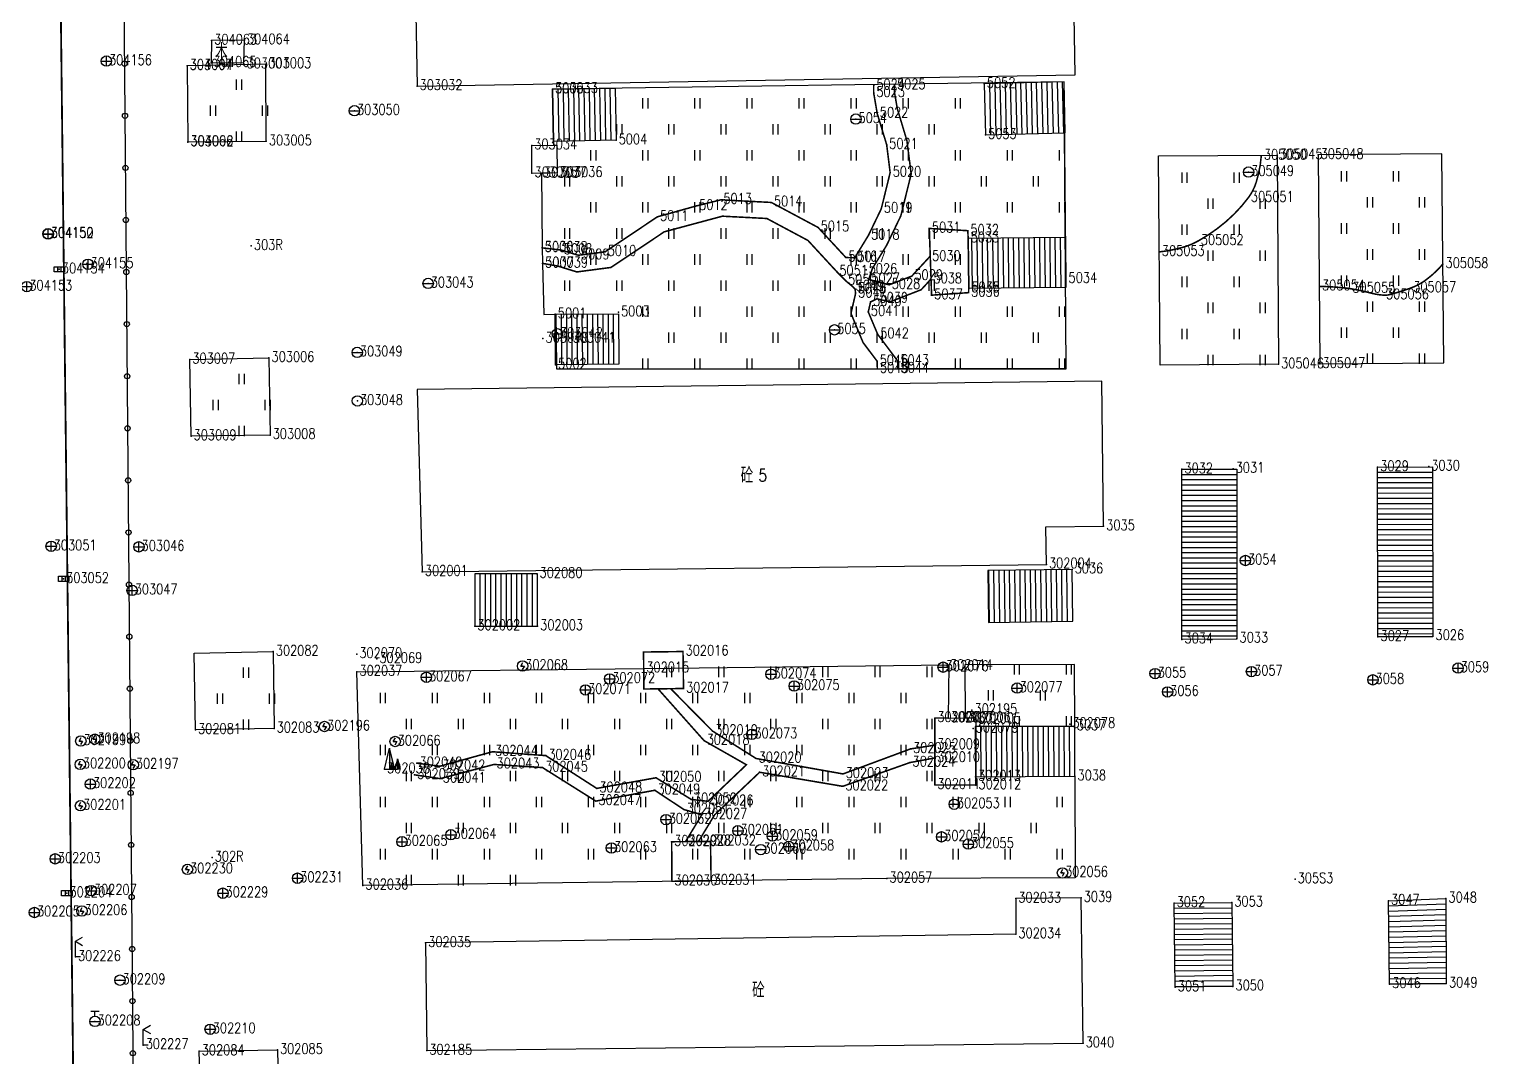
# Model space of a CAD drawing. Extents: x 871 to 1485, y 1110 to 1494.
# Drawn here: x 1214 to 1354.1, y 1285.9 to 1384.6 of the extents above; entities that cross this region are included whole.
import ezdxf
from ezdxf.enums import TextEntityAlignment as Align

# ---------------------------------------------------------------- set-up
doc = ezdxf.new("R2010")
doc.units = 0
doc.header["$LTSCALE"] = 0.5
doc.header["$PDSIZE"] = 0.2
doc.linetypes.add('X3', pattern=[5, 4, -1])
doc.layers.get('0').update_dxf_attribs({"linetype": 'CONTINUOUS'})
doc.layers.add('ASSIST', color=7, linetype='CONTINUOUS', plot=False)
for name, color, linetype in [('DLDW', 11, 'CONTINUOUS'), ('DLSS', 4, 'CONTINUOUS'), ('GXYZ', 2, 'CONTINUOUS'), ('JMD', 6, 'CONTINUOUS'), ('ZBTZ', 3, 'CONTINUOUS'), ('ZDH', 1, 'CONTINUOUS')]:
    doc.layers.add(name, color=color, linetype=linetype)
doc.styles.add('HZ', font='rs.shx', dxfattribs={"width": 0.8, "bigfont": 'hztxt.shx'})
doc.linetypes.add('1161', pattern='A,0,[149,AAA.SHX,S=0.15,R=0,X=0,Y=0],-1.6', length=1.6)

# ---------------------------------------------------------------- blocks, each defined once
blk = doc.blocks.new('gc052')
for p, q in [((0, 3), (1.39, 3.8)), ((0, 3), (1.39, 2.2)), ((0, 0), (0, 3)), ((1, 0), (0, 0))]:
    blk.add_line(p, q)
blk = doc.blocks.new('*U25')
at = {"linetype": 'Continuous'}
for points in [[(1.33, 1.33), (2, 0), (1, 4)], [(1.33, 1.33), (1, 4), (1, 0)], [(1.33, 1.33), (1, 0), (2, 0)]]:
    blk.add_solid(points, dxfattribs=at)
blk = doc.blocks.new('*U24')
at = {"linetype": 'Continuous'}
for points in [[(2.67, 0.67), (2.5, 2), (2.5, 0)], [(2.67, 0.67), (3, 0), (2.5, 2)], [(2.67, 0.67), (2.5, 0), (3, 0)]]:
    blk.add_solid(points, dxfattribs=at)
blk = doc.blocks.new('gc021')
for p, q in [((2, 0), (1, 4)), ((1, 4), (1, 0)), ((1, 0), (2, 0)), ((2.5, 0), (2.5, 2)), ((2.5, 2), (3, 0)), ((3, 0), (2.5, 0))]:
    blk.add_line(p, q)
for points in [[(0, 0), (1, 4)], [(1, 4), (1, 0), (2, 0)], [(0, 0), (1, 0)], [(2.5, 2), (2, 0), (2.5, 0)]]:
    blk.add_lwpolyline(points)
at = {"linetype": 'Continuous'}
for name in ['*U25', '*U24']:
    blk.add_blockref(name, (0, 0), dxfattribs=at)
blk = doc.blocks.new('gc133')
for p, q in [((-1, 0), (1, 0)), ((-0.8, 2), (0.8, 2)), ((0, 1), (0, 2))]:
    blk.add_line(p, q)
blk.add_circle((0, 0), 1)
blk = doc.blocks.new('gc042')
blk.add_line((-1, 0), (1, 0))
blk.add_circle((0, 0), 1)
blk = doc.blocks.new('gc041')
for p, q in [((-1, 0.5), (1, 0.5)), ((-1, -0.5), (-1, 0.5)), ((-0.33, 0.5), (-0.33, -0.5)), ((0.33, 0.5), (0.33, -0.5)), ((1, 0.5), (1, -0.5)), ((1, -0.5), (-1, -0.5))]:
    blk.add_line(p, q)
blk = doc.blocks.new('gc043')
for p, q in [((-1, 0), (1, 0)), ((0, -1), (0, 1))]:
    blk.add_line(p, q)
blk.add_circle((0, 0), 1)
blk = doc.blocks.new('gc050')
for p, q in [((-0.35, 0), (0.05, 0.69)), ((-0.35, 0), (0.35, 0)), ((0.35, 0), (-0.06, -0.69))]:
    blk.add_line(p, q)
blk.add_circle((0, 0), 1)
blk = doc.blocks.new('gc188')
blk.add_circle((0, 0), 1)
blk = doc.blocks.new('gc170')
at = {"linetype": 'Continuous'}
blk.add_circle((0, 0), 0.5, dxfattribs=at)
blk = doc.blocks.new('gc323')
at = {"flags": 128}
for points in [[(-0.5, 0), (-0.5, 2)], [(0.5, 0), (0.5, 2)]]:
    blk.add_lwpolyline(points, dxfattribs=at)

msp = doc.modelspace()

# ---------------------------------------------------------------- linework, layer by layer
at = {"linetype": 'Continuous'}
for p, q in [((1263.3, 1363.59, 10.44), (1263.34, 1362.08, 10.45)), ((1313.62, 1351.97), (1297.46, 1351.97))]:
    msp.add_line(p, q, dxfattribs=at)
at = {"linetype": 'Continuous', "elevation": 10.68, "flags": 128}
msp.add_lwpolyline([(1313.62, 1359.79), (1313.41, 1379.5)], dxfattribs=at)
at = {"linetype": 'Continuous', "flags": 128}
for points, elevation in [([(1264.73, 1370.76), (1263.21, 1370.72), (1262.32, 1370.73), (1262.29, 1373.41), (1264.7, 1373.44)], 10.43), ([(1304.94, 1312), (1301, 1312.02), (1300.99, 1318.43), (1304.93, 1318.44)], 10.54)]:
    msp.add_lwpolyline(points, close=True, dxfattribs=dict(at, elevation=elevation))
at = {"layer": 'ASSIST', "linetype": 'Continuous'}
msp.add_line((1223.11, 1391.25, 10.41), (1224.61, 1215, 9.19), dxfattribs=at)
at = {"layer": 'ASSIST', "linetype": 'Continuous', "flags": 128}
for points in [[(1264.29, 1378.8), (1270.3, 1378.9), (1270.39, 1373.9), (1264.38, 1373.77)], [(1313.41, 1379.5), (1305.75, 1379.32), (1305.87, 1374.41), (1313.53, 1374.6)], [(1304.26, 1359.69), (1313.62, 1359.79), (1313.57, 1364.58), (1304.2, 1364.48)], [(1264.55, 1357.19), (1270.62, 1357.24), (1270.66, 1352.39), (1264.58, 1352.35)], [(1324.73, 1325.99), (1324.72, 1342.32), (1329.99, 1342.32), (1330.01, 1326)], [(1343.55, 1326.22), (1343.52, 1342.53), (1348.8, 1342.54), (1348.83, 1326.23)], [(1256.83, 1327.25), (1262.86, 1327.25), (1262.86, 1332.27), (1256.83, 1332.27)], [(1304.9, 1312.8), (1314.45, 1312.84), (1314.43, 1317.65), (1304.88, 1317.61)], [(1324.08, 1292.6), (1323.97, 1300.67), (1329.51, 1300.72), (1329.62, 1292.67)], [(1344.67, 1292.89), (1344.56, 1300.9), (1350.07, 1301.11), (1350.11, 1292.94)]]:
    msp.add_lwpolyline(points, close=True, dxfattribs=at)
at = {"layer": 'ASSIST', "linetype": 'Continuous', "elevation": 14.31, "flags": 128}
msp.add_lwpolyline([(1306.16, 1327.62), (1314.24, 1327.72), (1314.18, 1332.7), (1306.1, 1332.61)], close=True, dxfattribs=at)
at = {"layer": 'DLSS', "linetype": 'Continuous', "const_width": 0.175, "elevation": 10.24, "flags": 128}
msp.add_lwpolyline([(1334.91, 1208.64), (1333.13, 1205.64), (1231.83, 1204.43), (1225.12, 1206.48), (1221.87, 1209.53), (1220, 1212.53), (1219.11, 1216.6), (1219.04, 1217.81), (1216.91, 1400.79)], dxfattribs=at)
at = {"layer": 'DLSS', "linetype": 'X3', "const_width": 0.15, "flags": 128}
for points, elevation in [([(1263.3, 1363.57), (1265.13, 1363.36), (1266.77, 1362.86), (1269.34, 1363.19), (1274.36, 1366.55), (1278.12, 1367.6), (1280.45, 1368.18), (1285.3, 1367.93), (1289.79, 1365.53), (1292.46, 1362.64), (1293.31, 1362.62), (1294.62, 1364.76), (1295.86, 1367.32), (1296.71, 1370.79), (1296.38, 1373.46), (1295.47, 1376.47), (1295.13, 1378.44), (1295.13, 1379.16)], 10.46), ([(1300.62, 1360.56), (1299.69, 1359.55), (1296.7, 1358.39), (1295.44, 1358.68), (1294.83, 1358.38), (1294.61, 1357.42), (1295.51, 1355.28), (1297.45, 1352.69), (1297.46, 1351.97)], 10.46), ([(1251.05, 1312.98), (1253.51, 1312.62), (1258.67, 1313.98), (1263.33, 1313.68), (1268.45, 1310.46), (1274.11, 1311.5), (1276.91, 1309.65), (1278.63, 1309.15), (1277.07, 1306.59)], 10.48)]:
    msp.add_lwpolyline(points, dxfattribs=dict(at, elevation=elevation))
at = {"layer": 'DLSS', "linetype": 'X3', "flags": 128}
for points in [[(1297.12, 1379.14, 0.15, 0.15, 0), (1297.11, 1378.6, 0.15, 0.15, 0), (1297.4, 1376.92, 0.15, 0.15, 0), (1298.32, 1373.87, 0.15, 0.15, 0), (1298.73, 1370.67, 0.15, 0.15, 0), (1297.74, 1366.65, 0.15, 0.15, 0), (1296.37, 1363.81, 0.15, 0.15, 0), (1295, 1361.58, 0.15, 0.15, 0), (1294.66, 1360.54, 0.15, 0.15, 0), (1296.61, 1360.02, 0.15, 0.15, 0), (1298.79, 1360.86, 0.15, 0.15, 0), (1300.49, 1362.7, 0, 0, 0)], [(1295.48, 1351.95, 0.15, 0.15, 0), (1295.46, 1352.69, 0.15, 0.15, 0), (1294.11, 1354.48, 0.15, 0.15, 0), (1292.95, 1357.28, 0.15, 0.15, 0), (1293.39, 1359.18, 0.15, 0.15, 0), (1293.35, 1359.61, 0.15, 0.15, 0), (1293.14, 1359.83, 0.15, 0.15, 0), (1292.42, 1360.43, 0.15, 0.15, 0), (1291.58, 1361.29, 0.15, 0.15, 0), (1291.31, 1361.58, 0.15, 0.15, 0), (1288.82, 1364.28, 0.15, 0.15, 0), (1284.87, 1366.39, 0.15, 0.15, 0), (1280.6, 1366.61, 0.15, 0.15, 0), (1275.02, 1365.11, 0.15, 0.15, 0), (1269.9, 1361.69, 0.15, 0.15, 0), (1266.63, 1361.26, 0.15, 0.15, 0), (1264.81, 1361.82, 0.15, 0.15, 0), (1263.34, 1362.08, 0, 0, 0)], [(1251.27, 1314.1, 0.15, 0.15, 0), (1253.48, 1313.81, 0.15, 0.15, 0), (1258.52, 1315.2, 0.15, 0.15, 0), (1263.64, 1314.83, 0.15, 0.15, 0), (1268.54, 1311.68, 0.15, 0.15, 0), (1274.23, 1312.7, 0.15, 0.15, 0), (1277.62, 1310.62, 0.15, 0.15, 0), (1279.22, 1310.44, 0.15, 0.15, 0), (1282.91, 1313.95, 0.15, 0.15, 0), (1278.84, 1316.27, 0.15, 0.15, 0), (1274.42, 1321.24, 0, 0, 0)], [(1275.64, 1321.25, 0.15, 0.15, 0), (1279.65, 1317.19, 0.15, 0.15, 0), (1283.84, 1314.55, 0.15, 0.15, 0), (1292.19, 1313.07, 0.15, 0.15, 0), (1298.66, 1315.47, 0.15, 0.15, 0), (1300.98, 1315.83, 0, 0, 0)], [(1278.31, 1306.59, 0.15, 0.15, 0), (1279.86, 1309.15, 0.15, 0.15, 0), (1284.18, 1313.23, 0.15, 0.15, 0), (1292.16, 1311.88, 0.15, 0.15, 0), (1298.61, 1314.16, 0.15, 0.15, 0), (1300.98, 1314.6, 0, 0, 0)]]:
    msp.add_lwpolyline(points, format="xyseb", dxfattribs=at)
at = {"layer": 'DLSS', "linetype": 'X3', "const_width": 0.15, "flags": 128}
for points in [[(1322.55, 1363.18, 0.041507), (1324.8, 1363.62, 0.059042), (1326.29, 1364.23, 0.050806), (1328.98, 1366.11, 0.053804), (1331.1, 1368.38, 0.085682), (1331.86, 1369.87, 0.055451), (1332.35, 1372.42)], [(1337.93, 1359.87, -0.014146), (1339.65, 1359.79, -0.02019), (1340.85, 1359.66, -0.027398), (1342.91, 1359.22, 0.048795), (1344.08, 1359.03, 0.081388), (1344.66, 1359.08, 0.022131), (1346.69, 1359.71, 0.074185), (1348.18, 1360.51, 0.056851), (1349.79, 1362.02)]]:
    msp.add_lwpolyline(points, format="xyb", dxfattribs=at)
for points, elevation in [([(1300.69, 1359.03), (1300.47, 1365.43), (1304.17, 1365.22), (1304.2, 1364.48), (1304.26, 1359.69), (1304.24, 1359.27)], 10.59), ([(1276.82, 1324.82), (1276.87, 1321.27), (1273.07, 1321.22), (1273.03, 1324.77)], 10.33), ([(1279.46, 1306.59), (1279.52, 1302.82), (1275.76, 1302.76), (1275.73, 1306.56)], 10.31)]:
    msp.add_lwpolyline(points, close=True, dxfattribs=dict(at, elevation=elevation))
at = {"layer": 'JMD', "linetype": 'Continuous'}
for p, q in [((1264.29, 1378.8), (1270.3, 1378.9)), ((1264.3, 1378.8), (1264.39, 1373.77)), ((1264.8, 1378.8), (1264.89, 1373.78)), ((1265.3, 1378.81), (1265.39, 1373.79)), ((1265.8, 1378.82), (1265.89, 1373.8)), ((1266.3, 1378.83), (1266.39, 1373.81)), ((1266.8, 1378.84), (1266.89, 1373.82)), ((1267.3, 1378.85), (1267.39, 1373.84)), ((1267.8, 1378.86), (1267.89, 1373.85)), ((1268.3, 1378.86), (1268.39, 1373.86)), ((1268.8, 1378.87), (1268.89, 1373.87)), ((1269.3, 1378.88), (1269.39, 1373.88)), ((1269.8, 1378.89), (1269.89, 1373.89)), ((1270.3, 1378.9), (1270.39, 1373.9)), ((1313.41, 1379.5), (1305.75, 1379.32)), ((1305.75, 1379.32), (1305.87, 1374.41)), ((1306.25, 1379.33), (1306.36, 1374.43)), ((1306.75, 1379.34), (1306.86, 1374.44)), ((1307.25, 1379.35), (1307.36, 1374.45)), ((1307.75, 1379.37), (1307.86, 1374.46)), ((1308.25, 1379.38), (1308.36, 1374.47)), ((1308.75, 1379.39), (1308.86, 1374.49)), ((1309.24, 1379.4), (1309.36, 1374.5)), ((1309.74, 1379.41), (1309.86, 1374.51)), ((1310.24, 1379.43), (1310.36, 1374.52)), ((1310.74, 1379.44), (1310.86, 1374.53)), ((1311.24, 1379.45), (1311.36, 1374.55)), ((1311.74, 1379.46), (1311.86, 1374.56)), ((1312.24, 1379.47), (1312.36, 1374.57)), ((1312.74, 1379.49), (1312.86, 1374.58)), ((1313.24, 1379.5), (1313.36, 1374.59)), ((1305.87, 1374.41), (1313.53, 1374.6)), ((1270.39, 1373.9), (1264.38, 1373.77)), ((1313.57, 1364.58), (1304.2, 1364.48)), ((1304.62, 1359.69), (1304.57, 1364.49)), ((1305.12, 1359.7), (1305.07, 1364.49)), ((1305.62, 1359.71), (1305.57, 1364.5)), ((1306.12, 1359.71), (1306.07, 1364.5)), ((1306.62, 1359.72), (1306.57, 1364.51)), ((1307.12, 1359.72), (1307.07, 1364.51)), ((1307.62, 1359.73), (1307.57, 1364.52)), ((1308.12, 1359.73), (1308.07, 1364.52)), ((1308.62, 1359.74), (1308.57, 1364.53)), ((1309.12, 1359.74), (1309.07, 1364.53)), ((1309.62, 1359.75), (1309.57, 1364.54)), ((1310.12, 1359.75), (1310.07, 1364.55)), ((1310.62, 1359.76), (1310.57, 1364.55)), ((1311.12, 1359.76), (1311.07, 1364.56)), ((1311.62, 1359.77), (1311.57, 1364.56)), ((1312.12, 1359.77), (1312.07, 1364.57)), ((1312.62, 1359.78), (1312.57, 1364.57)), ((1313.12, 1359.79), (1313.07, 1364.58)), ((1313.62, 1359.79), (1313.57, 1364.58)), ((1304.26, 1359.69), (1313.62, 1359.79)), ((1264.55, 1357.19), (1270.62, 1357.24)), ((1264.62, 1357.19), (1264.66, 1352.35)), ((1265.12, 1357.2), (1265.16, 1352.35)), ((1265.62, 1357.2), (1265.66, 1352.36)), ((1266.12, 1357.2), (1266.16, 1352.36)), ((1266.62, 1357.21), (1266.66, 1352.36)), ((1267.12, 1357.21), (1267.16, 1352.37)), ((1267.62, 1357.22), (1267.66, 1352.37)), ((1268.12, 1357.22), (1268.16, 1352.37)), ((1268.62, 1357.22), (1268.66, 1352.38)), ((1269.12, 1357.23), (1269.16, 1352.38)), ((1269.62, 1357.23), (1269.66, 1352.39)), ((1270.12, 1357.23), (1270.16, 1352.39)), ((1270.62, 1357.24), (1270.66, 1352.39)), ((1270.66, 1352.39), (1264.58, 1352.35)), ((1324.73, 1325.99), (1324.72, 1342.32)), ((1324.72, 1342.32), (1329.99, 1342.32)), ((1324.72, 1341.82), (1329.99, 1341.82)), ((1329.99, 1342.32), (1330.01, 1326)), ((1343.52, 1342.53), (1348.8, 1342.54)), ((1343.55, 1326.22), (1343.52, 1342.53)), ((1343.52, 1342.03), (1348.8, 1342.04)), ((1348.8, 1342.54), (1348.83, 1326.23)), ((1324.72, 1341.32), (1329.99, 1341.32)), ((1324.72, 1340.82), (1329.99, 1340.82)), ((1343.52, 1341.53), (1348.8, 1341.54)), ((1343.52, 1341.03), (1348.8, 1341.04)), ((1343.52, 1340.53), (1348.8, 1340.54)), ((1324.72, 1340.32), (1329.99, 1340.32)), ((1324.72, 1339.82), (1329.99, 1339.82)), ((1324.72, 1339.32), (1329.99, 1339.32)), ((1343.53, 1340.03), (1348.8, 1340.04)), ((1343.53, 1339.53), (1348.8, 1339.54)), ((1343.53, 1339.03), (1348.8, 1339.04)), ((1324.72, 1338.82), (1329.99, 1338.82)), ((1324.72, 1338.32), (1329.99, 1338.32)), ((1324.72, 1337.82), (1329.99, 1337.82)), ((1343.53, 1338.53), (1348.8, 1338.54)), ((1343.53, 1338.03), (1348.81, 1338.04)), ((1324.72, 1337.32), (1329.99, 1337.32)), ((1324.72, 1336.82), (1329.99, 1336.82)), ((1324.72, 1336.32), (1329.99, 1336.32)), ((1343.53, 1337.53), (1348.81, 1337.54)), ((1343.53, 1337.03), (1348.81, 1337.04)), ((1343.53, 1336.53), (1348.81, 1336.54)), ((1324.72, 1335.82), (1330, 1335.82)), ((1324.72, 1335.32), (1330, 1335.32)), ((1324.72, 1334.82), (1330, 1334.82)), ((1343.53, 1336.03), (1348.81, 1336.04)), ((1343.53, 1335.53), (1348.81, 1335.54)), ((1343.53, 1335.03), (1348.81, 1335.04)), ((1324.72, 1334.32), (1330, 1334.32)), ((1324.72, 1333.82), (1330, 1333.82)), ((1343.54, 1334.53), (1348.81, 1334.54)), ((1343.54, 1334.03), (1348.81, 1334.04)), ((1343.54, 1333.53), (1348.81, 1333.54)), ((1262.86, 1332.27), (1256.83, 1332.27)), ((1256.86, 1327.25), (1256.86, 1332.27)), ((1257.36, 1327.25), (1257.36, 1332.27)), ((1257.86, 1327.25), (1257.86, 1332.27)), ((1258.36, 1327.25), (1258.36, 1332.27)), ((1258.86, 1327.25), (1258.86, 1332.27)), ((1259.36, 1327.25), (1259.36, 1332.27)), ((1259.86, 1327.25), (1259.86, 1332.27)), ((1260.36, 1327.25), (1260.36, 1332.27)), ((1260.86, 1327.25), (1260.86, 1332.27)), ((1261.36, 1327.25), (1261.36, 1332.27)), ((1261.86, 1327.25), (1261.86, 1332.27)), ((1262.36, 1327.25), (1262.36, 1332.27)), ((1262.86, 1327.25), (1262.86, 1332.27)), ((1314.18, 1332.7), (1306.1, 1332.61)), ((1306.24, 1327.62), (1306.18, 1332.61)), ((1306.74, 1327.63), (1306.68, 1332.61)), ((1307.24, 1327.63), (1307.18, 1332.62)), ((1307.74, 1327.64), (1307.68, 1332.62)), ((1308.24, 1327.64), (1308.18, 1332.63)), ((1308.74, 1327.65), (1308.68, 1332.64)), ((1309.24, 1327.66), (1309.18, 1332.64)), ((1309.74, 1327.66), (1309.68, 1332.65)), ((1310.24, 1327.67), (1310.18, 1332.65)), ((1310.74, 1327.67), (1310.68, 1332.66)), ((1311.24, 1327.68), (1311.18, 1332.67)), ((1311.74, 1327.69), (1311.68, 1332.67)), ((1312.24, 1327.69), (1312.18, 1332.68)), ((1312.74, 1327.7), (1312.68, 1332.68)), ((1313.24, 1327.7), (1313.18, 1332.69)), ((1313.74, 1327.71), (1313.68, 1332.7)), ((1314.24, 1327.72), (1314.18, 1332.7)), ((1324.72, 1333.32), (1330, 1333.32)), ((1324.73, 1332.82), (1330, 1332.82)), ((1324.73, 1332.32), (1330, 1332.32)), ((1343.54, 1333.03), (1348.81, 1333.04)), ((1343.54, 1332.53), (1348.81, 1332.54)), ((1343.54, 1332.03), (1348.82, 1332.04)), ((1324.73, 1331.82), (1330, 1331.82)), ((1324.73, 1331.32), (1330, 1331.32)), ((1324.73, 1330.82), (1330, 1330.82)), ((1343.54, 1331.53), (1348.82, 1331.54)), ((1343.54, 1331.03), (1348.82, 1331.04)), ((1324.73, 1330.32), (1330, 1330.32)), ((1324.73, 1329.82), (1330, 1329.82)), ((1324.73, 1329.32), (1330, 1329.32)), ((1343.54, 1330.53), (1348.82, 1330.54)), ((1343.54, 1330.03), (1348.82, 1330.04)), ((1343.54, 1329.53), (1348.82, 1329.54)), ((1324.73, 1328.82), (1330, 1328.82)), ((1324.73, 1328.32), (1330, 1328.32)), ((1324.73, 1327.82), (1330, 1327.82)), ((1343.55, 1329.03), (1348.82, 1329.04)), ((1343.55, 1328.53), (1348.82, 1328.54)), ((1343.55, 1328.03), (1348.82, 1328.04)), ((1256.83, 1327.25), (1262.86, 1327.25)), ((1306.16, 1327.62), (1314.24, 1327.72)), ((1324.73, 1327.32), (1330, 1327.32)), ((1324.73, 1326.82), (1330, 1326.82)), ((1343.55, 1327.53), (1348.82, 1327.54)), ((1343.55, 1327.03), (1348.82, 1327.04)), ((1343.55, 1326.53), (1348.83, 1326.54)), ((1324.73, 1326.32), (1330, 1326.32)), ((1314.43, 1317.65), (1304.88, 1317.61)), ((1304.95, 1312.8), (1304.93, 1317.61)), ((1305.45, 1312.8), (1305.43, 1317.62)), ((1305.95, 1312.81), (1305.93, 1317.62)), ((1306.45, 1312.81), (1306.43, 1317.62)), ((1306.95, 1312.81), (1306.93, 1317.62)), ((1307.45, 1312.81), (1307.43, 1317.62)), ((1307.95, 1312.81), (1307.93, 1317.63)), ((1308.45, 1312.82), (1308.43, 1317.63)), ((1308.95, 1312.82), (1308.93, 1317.63)), ((1309.45, 1312.82), (1309.43, 1317.63)), ((1309.95, 1312.82), (1309.93, 1317.63)), ((1310.45, 1312.82), (1310.43, 1317.64)), ((1310.95, 1312.83), (1310.93, 1317.64)), ((1311.45, 1312.83), (1311.43, 1317.64)), ((1311.95, 1312.83), (1311.93, 1317.64)), ((1312.45, 1312.83), (1312.43, 1317.64)), ((1312.95, 1312.83), (1312.93, 1317.65)), ((1313.45, 1312.84), (1313.43, 1317.65)), ((1313.95, 1312.84), (1313.93, 1317.65)), ((1314.45, 1312.84), (1314.43, 1317.65)), ((1304.9, 1312.8), (1314.45, 1312.84)), ((1323.97, 1300.67), (1329.51, 1300.72)), ((1324.08, 1292.6), (1323.97, 1300.67)), ((1323.98, 1300.17), (1329.51, 1300.22)), ((1329.51, 1300.72), (1329.62, 1292.67)), ((1344.56, 1300.9), (1350.07, 1301.11)), ((1344.67, 1292.89), (1344.56, 1300.9)), ((1344.57, 1300.4), (1350.08, 1300.6)), ((1344.57, 1299.9), (1350.08, 1300.09)), ((1350.07, 1301.11), (1350.11, 1292.94)), ((1323.99, 1299.67), (1329.52, 1299.72)), ((1324, 1299.17), (1329.53, 1299.22)), ((1324, 1298.67), (1329.54, 1298.72)), ((1344.58, 1299.4), (1350.08, 1299.58)), ((1344.59, 1298.9), (1350.08, 1299.07)), ((1344.6, 1298.4), (1350.09, 1298.56)), ((1324.01, 1298.17), (1329.54, 1298.23)), ((1324.02, 1297.67), (1329.55, 1297.73)), ((1324.02, 1297.17), (1329.56, 1297.23)), ((1344.6, 1297.9), (1350.09, 1298.05)), ((1344.61, 1297.4), (1350.09, 1297.54)), ((1344.62, 1296.9), (1350.09, 1297.03)), ((1324.03, 1296.67), (1329.56, 1296.73)), ((1324.04, 1296.17), (1329.57, 1296.23)), ((1324.04, 1295.67), (1329.58, 1295.73)), ((1344.62, 1296.4), (1350.1, 1296.52)), ((1344.63, 1295.9), (1350.1, 1296.01)), ((1324.05, 1295.17), (1329.58, 1295.23)), ((1324.06, 1294.67), (1329.59, 1294.73)), ((1324.06, 1294.17), (1329.6, 1294.24)), ((1344.64, 1295.4), (1350.1, 1295.5)), ((1344.65, 1294.9), (1350.1, 1294.99)), ((1344.65, 1294.4), (1350.11, 1294.48)), ((1324.07, 1293.67), (1329.6, 1293.74)), ((1324.08, 1293.17), (1329.61, 1293.24)), ((1344.66, 1293.9), (1350.11, 1293.97)), ((1344.67, 1293.4), (1350.11, 1293.46)), ((1344.67, 1292.9), (1350.11, 1292.95)), ((1324.08, 1292.67), (1329.62, 1292.74))]:
    msp.add_line(p, q, dxfattribs=at)
at = {"layer": 'JMD', "linetype": 'Continuous', "flags": 128}
for points, elevation in [([(1314.19, 1397.22), (1250.99, 1396.48), (1251.28, 1379.1), (1314.48, 1380.17)], 14.32), ([(1251.79, 1332.47), (1311.71, 1333.19), (1311.67, 1336.78), (1317.21, 1336.85), (1317.04, 1350.76), (1251.28, 1349.97)], 10.73), ([(1252.11, 1296.85), (1252.21, 1286.51), (1315.23, 1287.22), (1315.05, 1301.18), (1308.77, 1301.11), (1308.78, 1297.68)], 10.68)]:
    msp.add_lwpolyline(points, close=True, dxfattribs=dict(at, elevation=elevation))
msp.add_lwpolyline([(1234.7, 1383.5), (1231.56, 1383.47), (1231.5, 1381.34), (1234.64, 1381.37)], close=True, dxfattribs=at)
at = {"layer": 'ZBTZ', "linetype": '1161', "flags": 128}
for points in [[(1229.2, 1381.05), (1229.26, 1373.74), (1236.81, 1373.8), (1236.76, 1381.2)], [(1313.41, 1379.5), (1264.3, 1378.8), (1264.38, 1373.44), (1264.7, 1373.44), (1264.73, 1370.76), (1263.22, 1370.74), (1263.3, 1363.59), (1263.34, 1362.08), (1263.46, 1357.16), (1264.55, 1357.19), (1264.68, 1351.97), (1270.78, 1351.97), (1295.48, 1351.95), (1297.46, 1351.97), (1313.62, 1351.97)]]:
    msp.add_lwpolyline(points, close=True, dxfattribs=at)
for points, elevation in [([(1337.8, 1372.5), (1337.98, 1352.43), (1349.88, 1352.54), (1349.69, 1372.61)], 14.31), ([(1333.86, 1372.47), (1334, 1352.39), (1322.63, 1352.31), (1322.49, 1372.39)], 14.29), ([(1229.46, 1352.85), (1237.06, 1353), (1237.17, 1345.6), (1229.58, 1345.49)], 10.16), ([(1237.47, 1324.81), (1237.55, 1317.43), (1230.01, 1317.3), (1229.88, 1324.67)], 10.07), ([(1303.91, 1318.44), (1304.93, 1318.44), (1304.94, 1317.61), (1314.43, 1317.65), (1314.4, 1323.59), (1303.89, 1323.54)], 10.52), ([(1296.4, 1303.04), (1246.08, 1302.37), (1245.51, 1322.88), (1273.05, 1323.2), (1302.33, 1323.54), (1302.27, 1318.42), (1300.99, 1318.43), (1301, 1312.02), (1304.94, 1312), (1304.95, 1312.8), (1314.45, 1312.84), (1314.49, 1303.11)], 10.21), ([(1230.36, 1286.46), (1237.87, 1286.58), (1238.03, 1279.1), (1230.58, 1278.95)], 9.75)]:
    msp.add_lwpolyline(points, close=True, dxfattribs=dict(at, elevation=elevation))
at = {"layer": 'ZDH', "linetype": 'Continuous'}
for p in [(1231.56, 1383.47, 10.37), (1234.7, 1383.5, 10.4), (1221.46, 1381.5, 10.28), (1229.2, 1381.05, 10.33), (1229.21, 1381.05, 10.32), (1231.5, 1381.34, 10.34), (1234.67, 1381.2, 10.37), (1236.76, 1381.2, 10.39), (1251.28, 1379.1, 10.73), (1264.28, 1378.82, 10.75), (1264.29, 1378.8, 10.78), (1295.13, 1379.16, 10.59), (1295.13, 1378.44, 10.45), (1297.12, 1379.18, 10.61), (1305.75, 1379.32, 10.74), (1245.27, 1376.73, 10.48), (1293.42, 1375.93, 10.54), (1295.47, 1376.47, 10.46), (1305.87, 1374.41, 10.34), (1229.26, 1373.74, 10.27), (1229.29, 1373.72, 10.28), (1236.81, 1373.8, 10.32), (1262.29, 1373.41, 10.74), (1270.39, 1373.9, 10.56), (1296.38, 1373.46, 10.53), (1332.35, 1372.42, 14.06), (1333.86, 1372.47, 14.29), (1337.8, 1372.5, 14.31), (1262.32, 1370.73, 10.75), (1263.21, 1370.72, 10.45), (1264.73, 1370.76, 10.43), (1296.71, 1370.79, 10.57), (1331.13, 1370.85, 14.05), (1278.12, 1367.6, 10.58), (1280.45, 1368.18, 10.54), (1285.3, 1367.93, 10.56), (1295.86, 1367.32, 10.63), (1331.1, 1368.38, 14.06), (1274.36, 1366.55, 10.63), (1215.85, 1364.93, 10.02), (1215.87, 1364.9, 10.02), (1289.79, 1365.53, 10.6), (1294.62, 1364.76, 10.64), (1300.47, 1365.43, 10.62), (1304.17, 1365.22, 10.6), (1304.2, 1364.48, 10.65), (1326.29, 1364.23, 14.02), (1235.37, 1363.75, 10.27), (1263.3, 1363.59, 10.44), (1263.3, 1363.57, 10.46), (1265.13, 1363.36, 10.53), (1266.77, 1362.86, 10.52), (1269.34, 1363.19, 10.6), (1322.55, 1363.18, 14.03), (1216.93, 1361.51, 9.96), (1219.69, 1362, 10.14), (1263.33, 1362.07, 10.46), (1263.34, 1362.08, 10.45), (1292.46, 1362.64, 10.58), (1293.31, 1362.62, 10.57), (1294.4, 1361.46, 10.57), (1300.49, 1362.7, 10.62), (1349.79, 1362.02, 14.02), (1252.35, 1360.16, 10.75), (1291.58, 1361.29, 10.58), (1292.42, 1360.43, 10.63), (1294.66, 1360.54, 10.51), (1296.61, 1360.02, 10.61), (1298.79, 1360.86, 10.58), (1300.62, 1360.56, 10.63), (1313.59, 1360.59, 14.3), (1293.14, 1359.83, 10.62), (1293.35, 1359.61, 10.61), (1293.39, 1359.18, 10.57), (1295.44, 1358.68, 10.56), (1300.69, 1359.03, 10.59), (1304.24, 1359.27, 10.71), (1304.26, 1359.69, 10.68), (1337.93, 1359.87, 14.17), (1340.85, 1359.66, 14.01), (1344.08, 1359.03, 14), (1346.69, 1359.71, 14), (1264.55, 1357.19, 10.45), (1270.62, 1357.39, 10.54), (1294.61, 1357.42, 10.56), (1294.83, 1358.38, 10.56), (1263.37, 1354.86, 10.46), (1264.76, 1355.32, 10.49), (1265.97, 1354.86, 10.43), (1291.38, 1355.7, 10.58), (1295.51, 1355.28, 10.5), (1237.06, 1353, 10.24), (1245.54, 1353.53, 10.42), (1229.46, 1352.85, 10.16), (1264.58, 1352.35, 10.73), (1295.46, 1352.69, 10.43), (1295.48, 1351.95, 10.71), (1297.45, 1352.69, 10.43), (1297.46, 1351.97, 10.71), (1334, 1352.39, 14.29), (1337.98, 1352.43, 14.3), (1245.56, 1348.88, 10.4), (1229.58, 1345.49, 10.11), (1237.17, 1345.6, 10.21), (1324.72, 1342.32, 19.7), (1329.64, 1342.37, 19.7), (1343.52, 1342.53, 19.72), (1348.42, 1342.58, 19.71), (1317.21, 1336.85, 14.31), (1216.15, 1334.92, 9.79), (1224.58, 1334.87, 9.98), (1330.82, 1333.56, 13.99), (1251.79, 1332.47, 10.73), (1262.8, 1332.27, 10.75), (1311.71, 1333.19, 10.7), (1314.18, 1332.7, 14.31), (1217.34, 1331.79, 9.71), (1223.93, 1330.69, 9.93), (1256.83, 1327.25, 10.71), (1262.86, 1327.25, 10.49), (1324.73, 1325.99, 14.01), (1330.01, 1326.07, 14.01), (1343.55, 1326.22, 14.01), (1348.83, 1326.31, 14.02), (1237.47, 1324.81, 10.07), (1245.49, 1324.57, 10.18), (1247.42, 1324.11, 10.23), (1276.82, 1324.82, 10.33), (1245.51, 1322.88, 10.18), (1252.18, 1322.35, 10.33), (1261.42, 1323.43, 10.29), (1269.78, 1322.19, 10.44), (1273.05, 1323.2, 10.34), (1285.27, 1322.64, 10.38), (1301.8, 1323.32, 10.29), (1302.2, 1323.45, 10.29), (1322.15, 1322.7, 13.93), (1331.41, 1322.89, 13.93), (1351.24, 1323.23, 13.95), (1267.46, 1321.13, 10.45), (1276.87, 1321.27, 10.36), (1287.5, 1321.51, 10.4), (1308.9, 1321.31, 11.95), (1323.35, 1320.94, 13.93), (1343.07, 1322.1, 13.94), (1300.99, 1318.43, 10.49), (1302.27, 1318.42, 10.51), (1303.91, 1318.44, 10.52), (1304.56, 1319.19, 10.57), (1304.91, 1318.3, 10.58), (1230.01, 1317.3, 9.95), (1237.55, 1317.43, 10.07), (1242.4, 1317.62, 10.18), (1279.65, 1317.19, 10.53), (1283.43, 1316.87, 10.48), (1304.68, 1317.44, 10.54), (1313.95, 1317.86, 14.21), (1314.39, 1317.65, 14.21), (1219, 1316.23, 9.79), (1220.34, 1316.41, 9.8), (1249.18, 1316.18, 10.52), (1258.52, 1315.2, 10.53), (1278.84, 1316.27, 10.51), (1298.66, 1315.47, 10.46), (1300.98, 1315.83, 10.49), (1218.95, 1313.98, 9.78), (1224.03, 1313.95, 9.83), (1251.27, 1314.1, 10.51), (1253.48, 1313.81, 10.53), (1258.67, 1313.98, 10.53), (1263.64, 1314.83, 10.52), (1283.84, 1314.55, 10.54), (1298.61, 1314.16, 10.49), (1300.98, 1314.6, 10.47), (1248.15, 1313.53, 10.48), (1251.05, 1312.98, 10.48), (1253.51, 1312.62, 10.5), (1263.33, 1313.68, 10.51), (1274.23, 1312.7, 10.5), (1284.18, 1313.23, 10.51), (1292.19, 1313.07, 10.4), (1304.9, 1312.8, 10.54), (1314.45, 1312.84, 14.21), (1219.92, 1312.1, 9.77), (1268.54, 1311.68, 10.52), (1274.11, 1311.5, 10.5), (1292.16, 1311.88, 10.44), (1301, 1312.02, 10.51), (1304.94, 1312, 10.54), (1218.97, 1310.02, 9.75), (1268.45, 1310.46, 10.45), (1276.91, 1309.65, 10.49), (1277.62, 1310.62, 10.53), (1279.22, 1310.44, 10.49), (1302.87, 1310.16, 10.57), (1275.19, 1308.69, 10.45), (1278.63, 1309.15, 10.47), (1254.54, 1307.23, 10.29), (1282.09, 1307.62, 10.41), (1285.41, 1307.1, 10.29), (1301.65, 1307.03, 10.38), (1249.84, 1306.56, 10.41), (1269.95, 1305.96, 10.31), (1275.73, 1306.56, 10.31), (1277.07, 1306.59, 10.31), (1279.46, 1306.59, 10.31), (1284.29, 1305.81, 10.31), (1286.98, 1306.11, 10.3), (1304.22, 1306.34, 10.54), (1216.54, 1304.92, 9.59), (1231.61, 1305.04, 9.93), (1229.24, 1303.9, 9.86), (1239.81, 1303.06, 10.16), (1275.76, 1302.76, 10.21), (1279.52, 1302.82, 10.18), (1296.4, 1303.04, 10.21), (1313.26, 1303.57, 10.26), (1335.59, 1302.96, 14.13), (1217.66, 1301.63, 9.52), (1220.01, 1301.86, 9.69), (1232.64, 1301.62, 9.97), (1246.08, 1302.37, 10.21), (1315.05, 1301.18, 14.27), (1214.54, 1299.77, 9.57), (1219.11, 1299.91, 9.66), (1308.77, 1301.11, 10.67), (1323.97, 1300.67, 14.27), (1329.51, 1300.72, 14.28), (1344.56, 1300.9, 14.28), (1350.07, 1301.11, 14.28), (1308.78, 1297.68, 10.69), (1252.11, 1296.85, 10.68), (1218.48, 1295.51, 9.62), (1222.76, 1293.27, 9.62), (1344.67, 1292.89, 14.41), (1350.11, 1292.94, 14.41), (1324.08, 1292.6, 14.39), (1329.62, 1292.67, 14.39), (1220.36, 1289.31, 9.53), (1231.42, 1288.56, 9.85), (1315.23, 1287.22, 14.27), (1224.98, 1287.04, 9.59), (1230.36, 1286.46, 9.75), (1237.87, 1286.58, 10.05), (1252.21, 1286.51, 10.68)]:
    msp.add_point(p, dxfattribs=at)

# ---------------------------------------------------------------- block references
at = {"layer": 'DLDW', "linetype": 'Continuous', "xscale": 0.5, "yscale": 0.5}
msp.add_blockref('gc021', (1248.15, 1313.53, 10.48), dxfattribs=at)
at = {"layer": 'DLSS', "linetype": 'Continuous', "xscale": 0.5, "yscale": 0.5}
for p in [(1218.48, 1295.51, 9.62), (1224.98, 1287.04, 9.59)]:
    msp.add_blockref('gc052', p, dxfattribs=at)
at = {"layer": 'GXYZ', "linetype": 'Continuous', "xscale": 0.5, "yscale": 0.5}
for name, p in [('gc043', (1221.46, 1381.5, 10.28)), ('gc042', (1245.27, 1376.73, 10.48)), ('gc042', (1293.42, 1375.93, 10.54)), ('gc042', (1331.13, 1370.85, 14.05)), ('gc043', (1215.85, 1364.93, 10.02)), ('gc043', (1215.87, 1364.9, 10.02)), ('gc041', (1216.93, 1361.51, 9.96)), ('gc043', (1219.69, 1362, 10.14)), ('gc043', (1213.81, 1359.85, 10.02)), ('gc042', (1252.35, 1360.16, 10.75)), ('gc042', (1264.76, 1355.32, 10.49)), ('gc042', (1291.38, 1355.7, 10.58)), ('gc042', (1245.54, 1353.53, 10.42)), ('gc188', (1245.56, 1348.88, 10.4)), ('gc043', (1216.15, 1334.92, 9.79)), ('gc043', (1224.58, 1334.87, 9.98)), ('gc043', (1330.82, 1333.56, 13.99)), ('gc041', (1217.34, 1331.79, 9.71)), ('gc043', (1223.93, 1330.69, 9.93)), ('gc050', (1261.42, 1323.43, 10.29)), ('gc043', (1301.8, 1323.32, 10.29)), ('gc043', (1351.24, 1323.23, 13.95)), ('gc043', (1252.18, 1322.35, 10.33)), ('gc043', (1269.78, 1322.19, 10.44)), ('gc043', (1285.27, 1322.64, 10.38)), ('gc043', (1322.15, 1322.7, 13.93)), ('gc043', (1331.41, 1322.89, 13.93)), ('gc043', (1343.07, 1322.1, 13.94)), ('gc043', (1267.46, 1321.13, 10.45)), ('gc043', (1287.5, 1321.51, 10.4)), ('gc043', (1308.9, 1321.31, 11.95)), ('gc043', (1323.35, 1320.94, 13.93)), ('gc050', (1242.4, 1317.62, 10.18)), ('gc050', (1219, 1316.23, 9.79)), ('gc050', (1220.34, 1316.41, 9.8)), ('gc050', (1249.18, 1316.18, 10.52)), ('gc043', (1283.43, 1316.87, 10.48)), ('gc050', (1218.95, 1313.98, 9.78)), ('gc050', (1224.03, 1313.95, 9.83)), ('gc043', (1219.92, 1312.1, 9.77)), ('gc050', (1218.97, 1310.02, 9.75)), ('gc042', (1302.87, 1310.16, 10.57)), ('gc043', (1275.19, 1308.69, 10.45)), ('gc043', (1249.84, 1306.56, 10.41)), ('gc043', (1254.54, 1307.23, 10.29)), ('gc043', (1282.09, 1307.62, 10.41)), ('gc043', (1285.41, 1307.1, 10.29)), ('gc042', (1285.41, 1307.1, 10.29)), ('gc043', (1301.65, 1307.03, 10.38)), ('gc043', (1304.22, 1306.34, 10.54)), ('gc043', (1216.54, 1304.92, 9.59)), ('gc043', (1269.95, 1305.96, 10.31)), ('gc042', (1284.29, 1305.81, 10.31)), ('gc043', (1286.98, 1306.11, 10.3)), ('gc050', (1229.24, 1303.9, 9.86)), ('gc050', (1313.26, 1303.57, 10.26)), ('gc043', (1239.81, 1303.06, 10.16)), ('gc041', (1217.66, 1301.63, 9.52)), ('gc043', (1220.01, 1301.86, 9.69)), ('gc043', (1232.64, 1301.62, 9.97)), ('gc043', (1214.54, 1299.77, 9.57)), ('gc050', (1219.11, 1299.91, 9.66)), ('gc042', (1222.76, 1293.27, 9.62)), ('gc133', (1220.36, 1289.31, 9.53)), ('gc043', (1231.42, 1288.56, 9.85))]:
    msp.add_blockref(name, p, dxfattribs=at)
at = {"layer": 'ZBTZ', "linetype": 'Continuous', "xscale": 0.5, "yscale": 0.5, "rotation": 270.4859755593662}
for p in [(1223.2, 1381.25), (1223.24, 1376.25), (1223.28, 1371.25), (1223.33, 1366.25), (1223.37, 1361.25), (1223.41, 1356.25), (1223.45, 1351.25), (1223.49, 1346.25), (1223.54, 1341.25), (1223.58, 1336.25), (1223.62, 1331.25), (1223.66, 1326.25), (1223.71, 1321.25), (1223.75, 1316.25), (1223.79, 1311.25), (1223.83, 1306.26), (1223.88, 1301.26), (1223.92, 1296.26), (1223.96, 1291.26), (1224, 1286.26)]:
    msp.add_blockref('gc170', p, dxfattribs=at)
at = {"layer": 'ZBTZ', "linetype": 'Continuous', "xscale": 0.5, "yscale": 0.5}
for p in [(1234.2, 1378.74), (1231.7, 1376.24), (1236.7, 1376.24), (1273.22, 1376.95), (1278.22, 1376.95), (1283.22, 1376.95), (1288.22, 1376.95), (1293.22, 1376.95), (1298.22, 1376.95), (1303.22, 1376.95), (1270.72, 1374.45), (1275.72, 1374.45), (1280.72, 1374.45), (1285.72, 1374.45), (1290.72, 1374.45), (1295.72, 1374.45), (1300.72, 1374.45), (1234.2, 1373.74), (1268.22, 1371.95), (1273.22, 1371.95), (1278.22, 1371.95), (1283.22, 1371.95), (1288.22, 1371.95), (1293.22, 1371.95), (1298.22, 1371.95), (1303.22, 1371.95), (1308.22, 1371.95), (1313.22, 1371.95), (1265.72, 1369.45), (1270.72, 1369.45), (1275.72, 1369.45), (1280.72, 1369.45), (1285.72, 1369.45), (1290.72, 1369.45), (1295.72, 1369.45), (1300.72, 1369.45), (1305.72, 1369.45), (1310.72, 1369.45), (1324.99, 1369.81), (1329.99, 1369.81), (1340.3, 1369.93), (1345.3, 1369.93), (1342.8, 1367.43), (1347.8, 1367.43), (1268.22, 1366.95), (1273.22, 1366.95), (1278.22, 1366.95), (1283.22, 1366.95), (1288.22, 1366.95), (1293.22, 1366.95), (1298.22, 1366.95), (1303.22, 1366.95), (1308.22, 1366.95), (1313.22, 1366.95), (1327.49, 1367.31), (1332.49, 1367.31), (1324.99, 1364.81), (1329.99, 1364.81), (1340.3, 1364.93), (1345.3, 1364.93), (1265.72, 1364.45), (1270.72, 1364.45), (1275.72, 1364.45), (1280.72, 1364.45), (1285.72, 1364.45), (1290.72, 1364.45), (1295.72, 1364.45), (1300.72, 1364.45), (1268.22, 1361.95), (1273.22, 1361.95), (1278.22, 1361.95), (1283.22, 1361.95), (1288.22, 1361.95), (1293.22, 1361.95), (1298.22, 1361.95), (1303.22, 1361.95), (1327.49, 1362.31), (1332.49, 1362.31), (1342.8, 1362.43), (1347.8, 1362.43), (1265.72, 1359.45), (1270.72, 1359.45), (1275.72, 1359.45), (1280.72, 1359.45), (1285.72, 1359.45), (1290.72, 1359.45), (1295.72, 1359.45), (1300.72, 1359.45), (1324.99, 1359.81), (1329.99, 1359.81), (1340.3, 1359.93), (1345.3, 1359.93), (1273.22, 1356.95), (1278.22, 1356.95), (1283.22, 1356.95), (1288.22, 1356.95), (1293.22, 1356.95), (1298.22, 1356.95), (1303.22, 1356.95), (1308.22, 1356.95), (1313.22, 1356.95), (1327.49, 1357.31), (1332.49, 1357.31), (1342.8, 1357.43), (1347.8, 1357.43), (1324.99, 1354.81), (1329.99, 1354.81), (1340.3, 1354.93), (1345.3, 1354.93), (1275.72, 1354.45), (1280.72, 1354.45), (1285.72, 1354.45), (1290.72, 1354.45), (1295.72, 1354.45), (1300.72, 1354.45), (1305.72, 1354.45), (1310.72, 1354.45), (1327.49, 1352.31), (1332.49, 1352.31), (1342.8, 1352.43), (1347.8, 1352.43), (1273.22, 1351.95), (1278.22, 1351.95), (1283.22, 1351.95), (1288.22, 1351.95), (1293.22, 1351.95), (1298.22, 1351.95), (1303.22, 1351.95), (1308.22, 1351.95), (1313.22, 1351.95), (1234.46, 1350.49), (1231.96, 1347.99), (1236.96, 1347.99), (1234.46, 1345.49), (1308.89, 1322.61), (1313.89, 1322.61), (1234.88, 1322.3), (1275.51, 1322.37), (1280.51, 1322.37), (1285.51, 1322.37), (1290.51, 1322.37), (1295.51, 1322.37), (1300.51, 1322.37), (1232.38, 1319.8), (1237.38, 1319.8), (1248.01, 1319.87), (1253.01, 1319.87), (1258.01, 1319.87), (1263.01, 1319.87), (1268.01, 1319.87), (1273.01, 1319.87), (1278.01, 1319.87), (1283.01, 1319.87), (1288.01, 1319.87), (1293.01, 1319.87), (1298.01, 1319.87), (1306.39, 1320.11), (1311.39, 1320.11), (1234.88, 1317.3), (1250.51, 1317.37), (1255.51, 1317.37), (1260.51, 1317.37), (1265.51, 1317.37), (1270.51, 1317.37), (1275.51, 1317.37), (1280.51, 1317.37), (1285.51, 1317.37), (1290.51, 1317.37), (1295.51, 1317.37), (1300.51, 1317.37), (1308.89, 1317.61), (1313.89, 1317.61), (1248.01, 1314.87), (1253.01, 1314.87), (1258.01, 1314.87), (1263.01, 1314.87), (1268.01, 1314.87), (1273.01, 1314.87), (1278.01, 1314.87), (1283.01, 1314.87), (1288.01, 1314.87), (1293.01, 1314.87), (1298.01, 1314.87), (1250.51, 1312.37), (1255.51, 1312.37), (1260.51, 1312.37), (1265.51, 1312.37), (1270.51, 1312.37), (1275.51, 1312.37), (1280.51, 1312.37), (1285.51, 1312.37), (1290.51, 1312.37), (1295.51, 1312.37), (1300.51, 1312.37), (1248.01, 1309.87), (1253.01, 1309.87), (1258.01, 1309.87), (1263.01, 1309.87), (1268.01, 1309.87), (1273.01, 1309.87), (1278.01, 1309.87), (1283.01, 1309.87), (1288.01, 1309.87), (1293.01, 1309.87), (1298.01, 1309.87), (1303.01, 1309.87), (1308.01, 1309.87), (1313.01, 1309.87), (1250.51, 1307.37), (1255.51, 1307.37), (1260.51, 1307.37), (1265.51, 1307.37), (1270.51, 1307.37), (1275.51, 1307.37), (1280.51, 1307.37), (1285.51, 1307.37), (1290.51, 1307.37), (1295.51, 1307.37), (1300.51, 1307.37), (1305.51, 1307.37), (1310.51, 1307.37), (1248.01, 1304.87), (1253.01, 1304.87), (1258.01, 1304.87), (1263.01, 1304.87), (1268.01, 1304.87), (1273.01, 1304.87), (1278.01, 1304.87), (1283.01, 1304.87), (1288.01, 1304.87), (1293.01, 1304.87), (1298.01, 1304.87), (1303.01, 1304.87), (1308.01, 1304.87), (1313.01, 1304.87), (1250.51, 1302.37), (1255.51, 1302.37), (1260.51, 1302.37)]:
    msp.add_blockref('gc323', p, dxfattribs=at)

# ---------------------------------------------------------------- texts
at = {"layer": 'JMD', "linetype": 'Continuous', "style": 'HZ', "width": 0.8}
for s, p in [('木', (1233.1, 1382.42)), ('砼', (1283.56, 1341.74)), ('砼', (1284.66, 1292.32))]:
    msp.add_text(s, height=1.5, dxfattribs=at).set_placement(p, align=Align.MIDDLE_RIGHT)
msp.add_text('5', height=1.2, dxfattribs=at).set_placement((1284.06, 1341.74), align=Align.MIDDLE_LEFT)
at = {"layer": 'ZDH', "linetype": 'Continuous', "style": 'HZ', "width": 0.8}
for s, p in [('304063', (1231.81, 1383.1, 10.37)), ('304064', (1234.95, 1383.13, 10.4)), ('304156', (1221.71, 1381.12, 10.28)), ('304067', (1229.45, 1380.68, 10.33)), ('303004', (1229.46, 1380.67, 10.32)), ('304065', (1231.75, 1380.96, 10.34)), ('303001', (1234.92, 1380.82, 10.37)), ('303003', (1237.01, 1380.83, 10.39)), ('303032', (1251.53, 1378.73, 10.73)), ('5024', (1295.38, 1378.78, 10.59)), ('5025', (1297.37, 1378.81, 10.61)), ('5052', (1306, 1378.94, 10.74)), ('303033', (1264.53, 1378.44, 10.75)), ('5005', (1264.54, 1378.42, 10.78)), ('5023', (1295.38, 1378.06, 10.45)), ('303050', (1245.52, 1376.35, 10.48)), ('5022', (1295.72, 1376.09, 10.46)), ('5054', (1293.67, 1375.56, 10.54)), ('304066', (1229.51, 1373.36, 10.27)), ('303002', (1229.54, 1373.34, 10.28)), ('303005', (1237.06, 1373.42, 10.32)), ('303034', (1262.54, 1373.04, 10.74)), ('5004', (1270.64, 1373.52, 10.56)), ('5021', (1296.62, 1373.09, 10.53)), ('5053', (1306.12, 1374.04, 10.34)), ('305050', (1332.6, 1372.04, 14.06)), ('305045', (1334.11, 1372.09, 14.29)), ('305048', (1338.05, 1372.12, 14.31)), ('303035', (1262.57, 1370.36, 10.75)), ('303037', (1263.46, 1370.34, 10.45)), ('303036', (1264.98, 1370.38, 10.43)), ('5020', (1296.96, 1370.41, 10.57)), ('305049', (1331.38, 1370.48, 14.05)), ('5013', (1280.7, 1367.81, 10.54)), ('5014', (1285.55, 1367.56, 10.56)), ('305051', (1331.35, 1368, 14.06)), ('5011', (1274.61, 1366.17, 10.63)), ('5012', (1278.37, 1367.22, 10.58)), ('5019', (1296.11, 1366.95, 10.63)), ('5015', (1290.04, 1365.16, 10.6)), ('5031', (1300.72, 1365.06, 10.62)), ('5032', (1304.42, 1364.84, 10.6)), ('304150', (1216.1, 1364.56, 10.02)), ('304152', (1216.12, 1364.52, 10.02)), ('303R', (1235.62, 1363.38, 10.27)), ('5006', (1263.55, 1363.21, 10.44)), ('303038', (1263.55, 1363.19, 10.46)), ('5018', (1294.88, 1364.38, 10.64)), ('5033', (1304.45, 1364.11, 10.65)), ('305052', (1326.54, 1363.86, 14.02)), ('5008', (1265.38, 1362.98, 10.53)), ('5009', (1267.02, 1362.48, 10.52)), ('5010', (1269.59, 1362.82, 10.6)), ('5016', (1292.71, 1362.27, 10.58)), ('5017', (1293.56, 1362.24, 10.57)), ('5030', (1300.74, 1362.33, 10.62)), ('305053', (1322.8, 1362.81, 14.03)), ('304154', (1217.18, 1361.13, 9.96)), ('304155', (1219.94, 1361.63, 10.14)), ('303039', (1263.58, 1361.7, 10.46)), ('5007', (1263.59, 1361.7, 10.45)), ('5051', (1291.83, 1360.91, 10.58)), ('5026', (1294.65, 1361.08, 10.57)), ('5029', (1299.04, 1360.49, 10.58)), ('305058', (1350.04, 1361.64, 14.02)), ('304153', (1214.06, 1359.48, 10.02)), ('303043', (1252.6, 1359.78, 10.75)), ('5050', (1292.67, 1360.05, 10.63)), ('5049', (1293.39, 1359.46, 10.62)), ('5048', (1293.6, 1359.23, 10.61)), ('5027', (1294.91, 1360.16, 10.51)), ('5028', (1296.86, 1359.65, 10.61)), ('5038', (1300.87, 1360.18, 10.63)), ('5035', (1304.51, 1359.32, 10.68)), ('5034', (1313.84, 1360.22, 14.3)), ('305054', (1338.18, 1359.5, 14.17)), ('305055', (1341.1, 1359.28, 14.01)), ('305057', (1346.94, 1359.33, 14)), ('5047', (1293.64, 1358.81, 10.57)), ('5040', (1295.08, 1358, 10.56)), ('5039', (1295.69, 1358.31, 10.56)), ('5037', (1300.94, 1358.65, 10.59)), ('5036', (1304.49, 1358.89, 10.71)), ('305056', (1344.33, 1358.65, 14)), ('5001', (1264.8, 1356.82, 10.45)), ('5003', (1270.87, 1357.01, 10.54)), ('5041', (1294.86, 1357.05, 10.56)), ('303042', (1265.01, 1354.94, 10.49)), ('5055', (1291.63, 1355.33, 10.58)), ('5042', (1295.76, 1354.9, 10.5)), ('303040', (1263.62, 1354.48, 10.46)), ('303041', (1266.22, 1354.49, 10.43)), ('303007', (1229.71, 1352.48, 10.16)), ('303006', (1237.31, 1352.63, 10.24)), ('303049', (1245.79, 1353.16, 10.42)), ('5046', (1295.71, 1352.31, 10.43)), ('5043', (1297.7, 1352.32, 10.43)), ('305046', (1334.25, 1352.01, 14.29)), ('305047', (1338.23, 1352.05, 14.3)), ('5002', (1264.83, 1351.97, 10.73)), ('5045', (1295.73, 1351.58, 10.71)), ('5044', (1297.71, 1351.6, 10.71)), ('303048', (1245.81, 1348.5, 10.4)), ('303009', (1229.83, 1345.12, 10.11)), ('303008', (1237.42, 1345.23, 10.21)), ('3030', (1348.67, 1342.2, 19.71)), ('3032', (1324.97, 1341.94, 19.7)), ('3031', (1329.89, 1341.99, 19.7)), ('3029', (1343.77, 1342.15, 19.72)), ('3035', (1317.46, 1336.47, 14.31)), ('303051', (1216.4, 1334.55, 9.79)), ('303046', (1224.83, 1334.5, 9.98)), ('302004', (1311.96, 1332.82, 10.7)), ('3054', (1331.07, 1333.19, 13.99)), ('303052', (1217.59, 1331.41, 9.71)), ('302001', (1252.04, 1332.1, 10.73)), ('302080', (1263.05, 1331.9, 10.75)), ('3036', (1314.43, 1332.33, 14.31)), ('303047', (1224.18, 1330.32, 9.93)), ('302002', (1257.08, 1326.88, 10.71)), ('302003', (1263.11, 1326.88, 10.49)), ('3034', (1324.98, 1325.62, 14.01)), ('3033', (1330.26, 1325.69, 14.01)), ('3027', (1343.8, 1325.84, 14.01)), ('3026', (1349.08, 1325.93, 14.02)), ('302082', (1237.72, 1324.43, 10.07)), ('302070', (1245.74, 1324.2, 10.18)), ('302016', (1277.07, 1324.44, 10.33)), ('302069', (1247.67, 1323.73, 10.23)), ('302068', (1261.67, 1323.06, 10.29)), ('302015', (1273.3, 1322.83, 10.34)), ('302076', (1302.05, 1322.95, 10.29)), ('302014', (1302.45, 1323.07, 10.29)), ('3059', (1351.49, 1322.85, 13.95)), ('302037', (1245.76, 1322.51, 10.18)), ('302067', (1252.43, 1321.97, 10.33)), ('302072', (1270.03, 1321.82, 10.44)), ('302074', (1285.52, 1322.26, 10.38)), ('3055', (1322.4, 1322.33, 13.93)), ('3057', (1331.66, 1322.52, 13.93)), ('3058', (1343.32, 1321.73, 13.94)), ('302071', (1267.71, 1320.76, 10.45)), ('302017', (1277.12, 1320.89, 10.36)), ('302075', (1287.75, 1321.13, 10.4)), ('302077', (1309.15, 1320.93, 11.95)), ('3056', (1323.6, 1320.57, 13.93)), ('302195', (1304.81, 1318.82, 10.57)), ('302083', (1237.8, 1317.06, 10.07)), ('302196', (1242.65, 1317.24, 10.18)), ('302008', (1301.24, 1318.06, 10.49)), ('302007', (1302.52, 1318.05, 10.51)), ('302006', (1304.16, 1318.06, 10.52)), ('302079', (1304.93, 1317.06, 10.54)), ('302005', (1305.16, 1317.92, 10.58)), ('302078', (1314.2, 1317.49, 14.21)), ('3037', (1314.64, 1317.28, 14.21)), ('302199', (1219.25, 1315.86, 9.79)), ('302198', (1220.59, 1316.03, 9.8)), ('302081', (1230.26, 1316.92, 9.95)), ('302066', (1249.43, 1315.8, 10.52)), ('302018', (1279.09, 1315.89, 10.51)), ('302019', (1279.9, 1316.81, 10.53)), ('302073', (1283.68, 1316.5, 10.48)), ('302044', (1258.77, 1314.83, 10.53)), ('302046', (1263.89, 1314.45, 10.52)), ('302020', (1284.09, 1314.18, 10.54)), ('302025', (1298.91, 1315.09, 10.46)), ('302009', (1301.23, 1315.46, 10.49)), ('302010', (1301.23, 1314.22, 10.47)), ('302200', (1219.2, 1313.61, 9.78)), ('302197', (1224.28, 1313.58, 9.83)), ('302038', (1248.4, 1313.15, 10.48)), ('302040', (1251.52, 1313.72, 10.51)), ('302042', (1253.73, 1313.43, 10.53)), ('302043', (1258.92, 1313.61, 10.53)), ('302045', (1263.58, 1313.3, 10.51)), ('302021', (1284.43, 1312.85, 10.51)), ('302024', (1298.86, 1313.79, 10.49)), ('302202', (1220.17, 1311.72, 9.77)), ('302039', (1251.3, 1312.6, 10.48)), ('302041', (1253.76, 1312.25, 10.5)), ('302050', (1274.48, 1312.33, 10.5)), ('302022', (1292.41, 1311.51, 10.44)), ('302023', (1292.44, 1312.69, 10.4)), ('302011', (1301.25, 1311.64, 10.51)), ('302013', (1305.15, 1312.43, 10.54)), ('302012', (1305.19, 1311.62, 10.54)), ('3038', (1314.7, 1312.46, 14.21)), ('302047', (1268.7, 1310.09, 10.45)), ('302048', (1268.79, 1311.31, 10.52)), ('302049', (1274.36, 1311.12, 10.5)), ('302052', (1277.87, 1310.25, 10.53)), ('302026', (1279.47, 1310.06, 10.49)), ('302201', (1219.22, 1309.64, 9.75)), ('302051', (1277.16, 1309.27, 10.49)), ('302027', (1278.88, 1308.77, 10.47)), ('302053', (1303.12, 1309.79, 10.57)), ('302062', (1275.44, 1308.31, 10.45)), ('302061', (1282.34, 1307.25, 10.41)), ('302065', (1250.09, 1306.19, 10.41)), ('302064', (1254.79, 1306.86, 10.29)), ('302029', (1275.98, 1306.18, 10.31)), ('302028', (1277.32, 1306.21, 10.31)), ('302032', (1279.71, 1306.22, 10.31)), ('302059', (1285.66, 1306.72, 10.29)), ('302054', (1301.9, 1306.66, 10.38)), ('302055', (1304.47, 1305.96, 10.54)), ('302203', (1216.79, 1304.54, 9.59)), ('302R', (1231.86, 1304.67, 9.93)), ('302063', (1270.2, 1305.58, 10.31)), ('302060', (1284.54, 1305.44, 10.31)), ('302058', (1287.23, 1305.74, 10.3)), ('302230', (1229.49, 1303.53, 9.86)), ('302056', (1313.51, 1303.2, 10.26)), ('302231', (1240.06, 1302.69, 10.16)), ('302036', (1246.33, 1301.99, 10.21)), ('302030', (1276.01, 1302.38, 10.21)), ('302031', (1279.77, 1302.44, 10.18)), ('302057', (1296.65, 1302.66, 10.21)), ('305S3', (1335.84, 1302.59, 14.13)), ('302204', (1217.91, 1301.25, 9.52)), ('302207', (1220.26, 1301.48, 9.69)), ('302229', (1232.89, 1301.25, 9.97)), ('302033', (1309.02, 1300.73, 10.67)), ('3039', (1315.3, 1300.8, 14.27)), ('3052', (1324.22, 1300.3, 14.27)), ('3053', (1329.76, 1300.35, 14.28)), ('3047', (1344.81, 1300.53, 14.28)), ('3048', (1350.32, 1300.74, 14.28)), ('302205', (1214.79, 1299.4, 9.57)), ('302206', (1219.36, 1299.53, 9.66)), ('302035', (1252.36, 1296.47, 10.68)), ('302034', (1309.03, 1297.31, 10.69)), ('302226', (1218.73, 1295.13, 9.62)), ('302209', (1223.01, 1292.9, 9.62)), ('3051', (1324.33, 1292.23, 14.39)), ('3050', (1329.87, 1292.3, 14.39)), ('3046', (1344.92, 1292.52, 14.41)), ('3049', (1350.37, 1292.57, 14.41)), ('302208', (1220.61, 1288.94, 9.53)), ('302210', (1231.67, 1288.19, 9.85)), ('302227', (1225.23, 1286.67, 9.59)), ('302085', (1238.12, 1286.2, 10.05)), ('3040', (1315.48, 1286.84, 14.27)), ('302084', (1230.61, 1286.08, 9.75)), ('302185', (1252.46, 1286.13, 10.68))]:
    msp.add_text(s, height=1, dxfattribs=at).set_placement(p)

doc.saveas('drawing.dxf')
